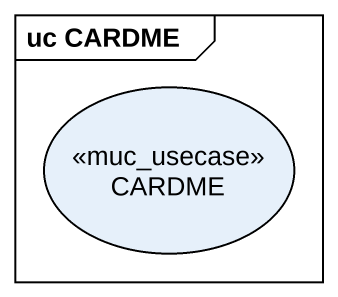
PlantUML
@startuml
mainframe uc CARDME
usecase CARDME <<muc_usecase>>
@enduml
